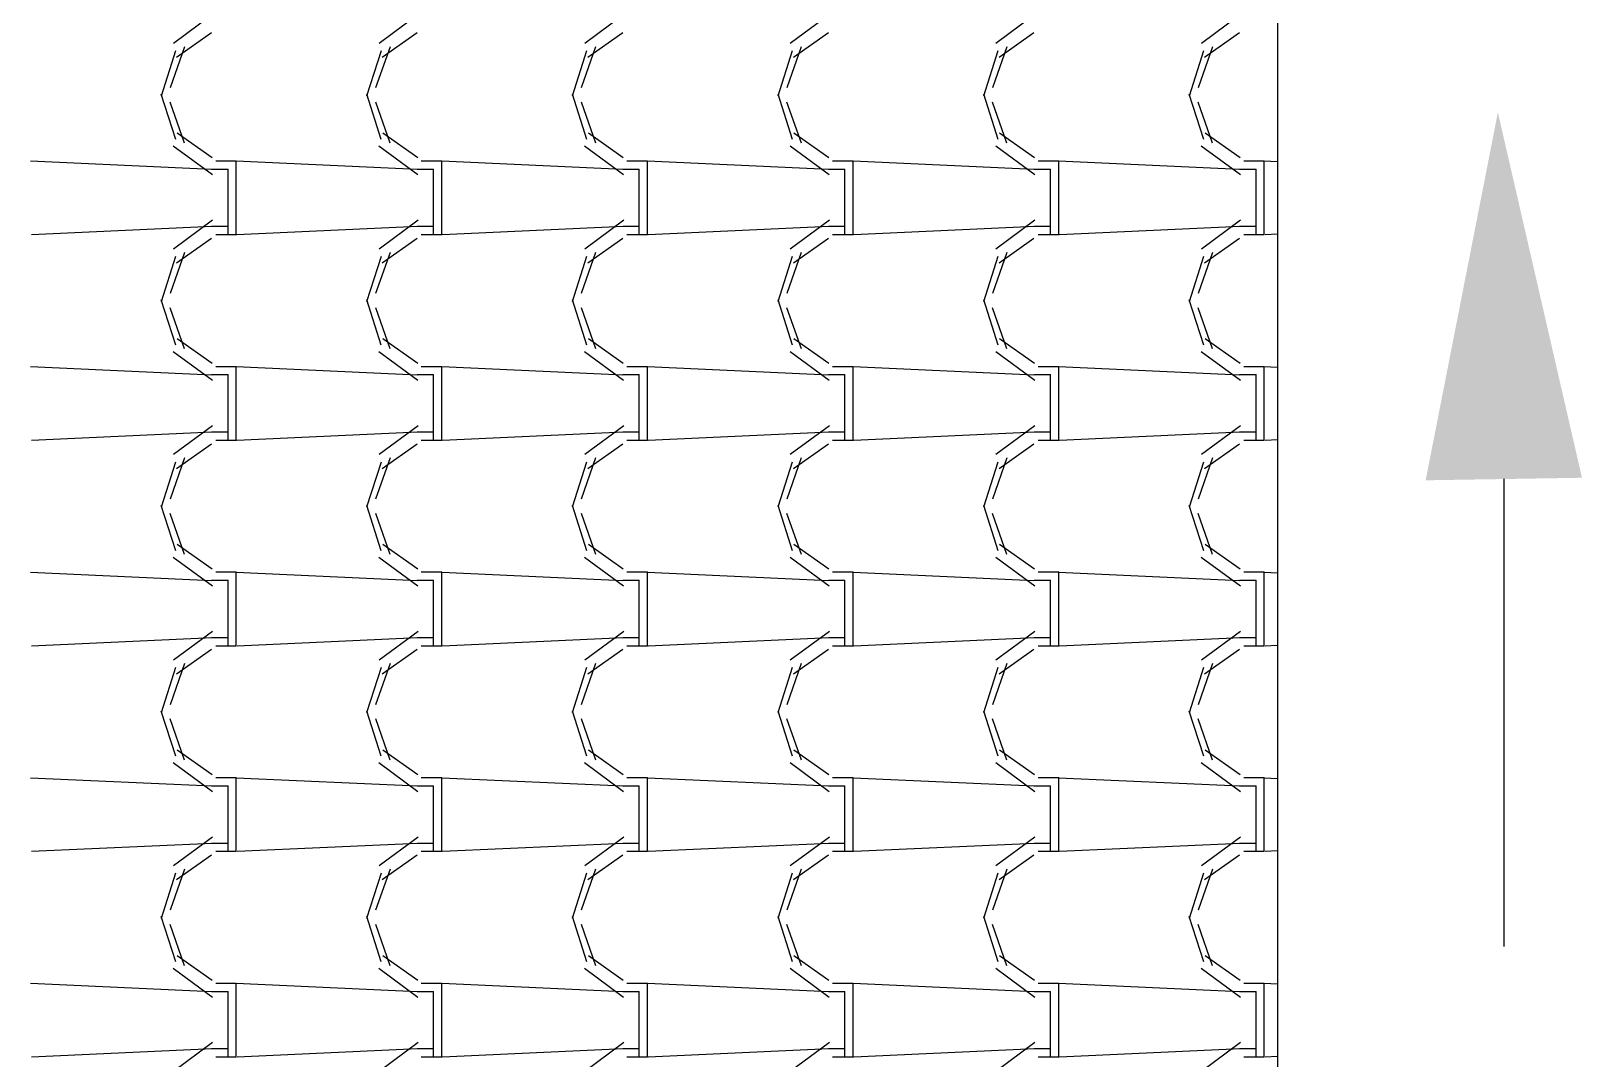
# Model space of a CAD drawing. Header units: millimetres. Extents: x -336 to -33, y -135 to 770.
# Drawn here: x -173.151 to -170.888, y 734.878 to 736.378 of the extents above; entities that cross this region are included whole.
import ezdxf

# ---------------------------------------------------------------- set-up
doc = ezdxf.new("R2010")
doc.units = ezdxf.units.MM
doc.header["$LTSCALE"] = 50
doc.header["$MEASUREMENT"] = 0
for name, color, linetype in [('-HIDRO', 8, 'CONTINUOUS'), ('AF', 5, 'CONTINUOUS'), ('TUBULAÇÃO_ESGOTO', 5, 'CONTINUOUS')]:
    doc.layers.add(name, color=color, linetype=linetype)

msp = doc.modelspace()

# ---------------------------------------------------------------- linework, layer by layer
at = {"layer": '-HIDRO', "linetype": 'Continuous'}
for p, q in [((-171.3324, 742.744), (-171.3324, 733.4466)), ((-172.8863, 736.4018), (-172.9433, 736.3598)), ((-172.5863, 736.4018), (-172.6433, 736.3598)), ((-172.2863, 736.4018), (-172.3433, 736.3598)), ((-171.9863, 736.4018), (-172.0433, 736.3598)), ((-171.6863, 736.4018), (-171.7433, 736.3598)), ((-171.3863, 736.4018), (-171.4433, 736.3598)), ((-172.8878, 736.3753), (-172.9388, 736.3393)), ((-172.5878, 736.3753), (-172.6388, 736.3393)), ((-172.2878, 736.3753), (-172.3388, 736.3392)), ((-171.9878, 736.3752), (-172.0388, 736.3392)), ((-171.6878, 736.3752), (-171.7388, 736.3392)), ((-171.3878, 736.3752), (-171.4388, 736.3392)), ((-172.9405, 736.3489), (-172.9615, 736.2829)), ((-172.9274, 736.3549), (-172.9484, 736.2949)), ((-172.6405, 736.3489), (-172.6615, 736.2829)), ((-172.6274, 736.3549), (-172.6484, 736.2949)), ((-172.3405, 736.3489), (-172.3615, 736.2829)), ((-172.3274, 736.3549), (-172.3484, 736.2949)), ((-172.0405, 736.3489), (-172.0615, 736.2829)), ((-172.0274, 736.3549), (-172.0484, 736.2949)), ((-171.7405, 736.3489), (-171.7615, 736.2829)), ((-171.7274, 736.3549), (-171.7484, 736.2949)), ((-171.4405, 736.3489), (-171.4615, 736.2829)), ((-171.4274, 736.3549), (-171.4484, 736.2949)), ((-172.9616, 736.2861), (-172.9406, 736.2201)), ((-172.9487, 736.2745), (-172.9277, 736.2145)), ((-172.6616, 736.2861), (-172.6406, 736.2201)), ((-172.6487, 736.2745), (-172.6277, 736.2145)), ((-172.3616, 736.2861), (-172.3406, 736.2201)), ((-172.3487, 736.2745), (-172.3277, 736.2145)), ((-172.0616, 736.2861), (-172.0406, 736.2201)), ((-172.0487, 736.2745), (-172.0277, 736.2145)), ((-171.7616, 736.2861), (-171.7406, 736.2201)), ((-171.7487, 736.2745), (-171.7277, 736.2145)), ((-171.4616, 736.2861), (-171.4406, 736.2201)), ((-171.4487, 736.2745), (-171.4277, 736.2145)), ((-172.938, 736.2291), (-172.887, 736.1931)), ((-172.638, 736.2291), (-172.587, 736.1931)), ((-172.338, 736.2291), (-172.287, 736.1931)), ((-172.038, 736.2291), (-171.987, 736.1931)), ((-171.738, 736.2291), (-171.687, 736.1931)), ((-171.438, 736.2291), (-171.387, 736.1931)), ((-172.9436, 736.2103), (-172.8866, 736.1683)), ((-172.6436, 736.2103), (-172.5866, 736.1683)), ((-172.3436, 736.2103), (-172.2866, 736.1683)), ((-172.0436, 736.2103), (-171.9866, 736.1683)), ((-171.7436, 736.2103), (-171.6866, 736.1683)), ((-171.4436, 736.2103), (-171.3866, 736.1683)), ((-172.8878, 736.1758), (-173.1518, 736.1878)), ((-172.8817, 736.1885), (-172.8517, 736.1885)), ((-172.5878, 736.1758), (-172.8518, 736.1878)), ((-172.8517, 736.0925), (-172.8517, 736.1885)), ((-172.5817, 736.1885), (-172.5517, 736.1885)), ((-172.2878, 736.1758), (-172.5518, 736.1878)), ((-172.5517, 736.0925), (-172.5517, 736.1885)), ((-172.2817, 736.1885), (-172.2517, 736.1885)), ((-171.9878, 736.1758), (-172.2518, 736.1878)), ((-172.2517, 736.0925), (-172.2517, 736.1885)), ((-171.9817, 736.1885), (-171.9517, 736.1885)), ((-171.6878, 736.1758), (-171.9518, 736.1878)), ((-171.9517, 736.0925), (-171.9517, 736.1885)), ((-171.6817, 736.1885), (-171.6517, 736.1885)), ((-171.3878, 736.1758), (-171.6518, 736.1878)), ((-171.6517, 736.0925), (-171.6517, 736.1885)), ((-171.3817, 736.1885), (-171.3517, 736.1885)), ((-171.3324, 736.1869), (-171.3518, 736.1878)), ((-171.3517, 736.0925), (-171.3517, 736.1885)), ((-172.8877, 736.1765), (-172.8637, 736.1765)), ((-172.8637, 736.0925), (-172.8637, 736.1765)), ((-172.5877, 736.1765), (-172.5637, 736.1765)), ((-172.5637, 736.0925), (-172.5637, 736.1765)), ((-172.2877, 736.1765), (-172.2637, 736.1765)), ((-172.2637, 736.0925), (-172.2637, 736.1765)), ((-171.9877, 736.1765), (-171.9637, 736.1765)), ((-171.9637, 736.0925), (-171.9637, 736.1765)), ((-171.6877, 736.1765), (-171.6637, 736.1765)), ((-171.6637, 736.0925), (-171.6637, 736.1765)), ((-171.3877, 736.1765), (-171.3637, 736.1765)), ((-171.3637, 736.0925), (-171.3637, 736.1765)), ((-172.8867, 736.0925), (-173.1507, 736.0805)), ((-172.8863, 736.1018), (-172.9433, 736.0598)), ((-172.8637, 736.0925), (-172.8877, 736.0925)), ((-172.8637, 736.0805), (-172.8637, 736.0925)), ((-172.8517, 736.0805), (-172.8517, 736.0925)), ((-172.5867, 736.0925), (-172.8507, 736.0805)), ((-172.5863, 736.1018), (-172.6433, 736.0598)), ((-172.5637, 736.0925), (-172.5877, 736.0925)), ((-172.5637, 736.0805), (-172.5637, 736.0925)), ((-172.5517, 736.0805), (-172.5517, 736.0925)), ((-172.2867, 736.0925), (-172.5507, 736.0805)), ((-172.2863, 736.1018), (-172.3433, 736.0598)), ((-172.2637, 736.0925), (-172.2877, 736.0925)), ((-172.2637, 736.0805), (-172.2637, 736.0925)), ((-172.2517, 736.0805), (-172.2517, 736.0925)), ((-171.9867, 736.0925), (-172.2507, 736.0805)), ((-171.9863, 736.1018), (-172.0433, 736.0598)), ((-171.9637, 736.0925), (-171.9877, 736.0925)), ((-171.9637, 736.0805), (-171.9637, 736.0925)), ((-171.9517, 736.0805), (-171.9517, 736.0925)), ((-171.6867, 736.0925), (-171.9507, 736.0805)), ((-171.6863, 736.1018), (-171.7433, 736.0598)), ((-171.6637, 736.0925), (-171.6877, 736.0925)), ((-171.6637, 736.0805), (-171.6637, 736.0925)), ((-171.6517, 736.0805), (-171.6517, 736.0925)), ((-171.3867, 736.0925), (-171.6507, 736.0805)), ((-171.3863, 736.1018), (-171.4433, 736.0598)), ((-171.3637, 736.0925), (-171.3877, 736.0925)), ((-171.3637, 736.0805), (-171.3637, 736.0925)), ((-171.3517, 736.0805), (-171.3517, 736.0925)), ((-172.8878, 736.0753), (-172.9388, 736.0393)), ((-172.8517, 736.0805), (-172.8817, 736.0805)), ((-172.5878, 736.0752), (-172.6388, 736.0392)), ((-172.5517, 736.0805), (-172.5817, 736.0805)), ((-172.2878, 736.0752), (-172.3388, 736.0392)), ((-172.2517, 736.0805), (-172.2817, 736.0805)), ((-171.9878, 736.0752), (-172.0388, 736.0392)), ((-171.9517, 736.0805), (-171.9817, 736.0805)), ((-171.6878, 736.0752), (-171.7388, 736.0392)), ((-171.6517, 736.0805), (-171.6817, 736.0805)), ((-171.3878, 736.0752), (-171.4388, 736.0392)), ((-171.3517, 736.0805), (-171.3817, 736.0805)), ((-171.3324, 736.0814), (-171.3507, 736.0805)), ((-172.9405, 736.0489), (-172.9615, 735.9829)), ((-172.9274, 736.0549), (-172.9484, 735.9949)), ((-172.6405, 736.0489), (-172.6615, 735.9829)), ((-172.6274, 736.0549), (-172.6484, 735.9949)), ((-172.3405, 736.0489), (-172.3615, 735.9829)), ((-172.3274, 736.0549), (-172.3484, 735.9949)), ((-172.0405, 736.0489), (-172.0615, 735.9829)), ((-172.0274, 736.0549), (-172.0484, 735.9949)), ((-171.7405, 736.0489), (-171.7615, 735.9829)), ((-171.7274, 736.0549), (-171.7484, 735.9949)), ((-171.4405, 736.0489), (-171.4615, 735.9829)), ((-171.4274, 736.0549), (-171.4484, 735.9949)), ((-172.9616, 735.9861), (-172.9406, 735.9201)), ((-172.9487, 735.9745), (-172.9277, 735.9145)), ((-172.6616, 735.9861), (-172.6406, 735.9201)), ((-172.6487, 735.9745), (-172.6277, 735.9145)), ((-172.3616, 735.9861), (-172.3406, 735.9201)), ((-172.3487, 735.9745), (-172.3277, 735.9145)), ((-172.0616, 735.9861), (-172.0406, 735.9201)), ((-172.0487, 735.9745), (-172.0277, 735.9145)), ((-171.7616, 735.9861), (-171.7406, 735.9201)), ((-171.7487, 735.9745), (-171.7277, 735.9145)), ((-171.4616, 735.9861), (-171.4406, 735.9201)), ((-171.4487, 735.9745), (-171.4277, 735.9145)), ((-172.9436, 735.9103), (-172.8866, 735.8683)), ((-172.938, 735.9291), (-172.887, 735.8931)), ((-172.6436, 735.9103), (-172.5866, 735.8683)), ((-172.638, 735.9291), (-172.587, 735.8931)), ((-172.3436, 735.9103), (-172.2866, 735.8683)), ((-172.338, 735.9291), (-172.287, 735.8931)), ((-172.0436, 735.9103), (-171.9866, 735.8683)), ((-172.038, 735.9291), (-171.987, 735.8931)), ((-171.7436, 735.9103), (-171.6866, 735.8683)), ((-171.738, 735.9291), (-171.687, 735.8931)), ((-171.4436, 735.9103), (-171.3866, 735.8683)), ((-171.438, 735.9291), (-171.387, 735.8931)), ((-172.8878, 735.8758), (-173.1518, 735.8878)), ((-172.8817, 735.8885), (-172.8517, 735.8885)), ((-172.5878, 735.8758), (-172.8518, 735.8878)), ((-172.8517, 735.7925), (-172.8517, 735.8885)), ((-172.5817, 735.8885), (-172.5517, 735.8885)), ((-172.2878, 735.8758), (-172.5518, 735.8878)), ((-172.5517, 735.7925), (-172.5517, 735.8885)), ((-172.2817, 735.8885), (-172.2517, 735.8885)), ((-171.9878, 735.8758), (-172.2518, 735.8878)), ((-172.2517, 735.7925), (-172.2517, 735.8885)), ((-171.9817, 735.8885), (-171.9517, 735.8885)), ((-171.6878, 735.8758), (-171.9518, 735.8878)), ((-171.9517, 735.7925), (-171.9517, 735.8885)), ((-171.6817, 735.8885), (-171.6517, 735.8885)), ((-171.3878, 735.8758), (-171.6518, 735.8878)), ((-171.6517, 735.7925), (-171.6517, 735.8885)), ((-171.3817, 735.8885), (-171.3517, 735.8885)), ((-171.3324, 735.8869), (-171.3518, 735.8878)), ((-171.3517, 735.7925), (-171.3517, 735.8885)), ((-172.8877, 735.8765), (-172.8637, 735.8765)), ((-172.8637, 735.7925), (-172.8637, 735.8765)), ((-172.5877, 735.8765), (-172.5637, 735.8765)), ((-172.5637, 735.7925), (-172.5637, 735.8765)), ((-172.2877, 735.8765), (-172.2637, 735.8765)), ((-172.2637, 735.7925), (-172.2637, 735.8765)), ((-171.9877, 735.8765), (-171.9637, 735.8765)), ((-171.9637, 735.7925), (-171.9637, 735.8765)), ((-171.6877, 735.8765), (-171.6637, 735.8765)), ((-171.6637, 735.7925), (-171.6637, 735.8765)), ((-171.3877, 735.8765), (-171.3637, 735.8765)), ((-171.3637, 735.7925), (-171.3637, 735.8765)), ((-172.8863, 735.8018), (-172.9433, 735.7598)), ((-172.5863, 735.8018), (-172.6433, 735.7598)), ((-172.2863, 735.8018), (-172.3433, 735.7598)), ((-171.9863, 735.8018), (-172.0433, 735.7598)), ((-171.6863, 735.8018), (-171.7433, 735.7598)), ((-171.3863, 735.8018), (-171.4433, 735.7598)), ((-172.8867, 735.7925), (-173.1507, 735.7805)), ((-172.8878, 735.7752), (-172.9388, 735.7392)), ((-172.8637, 735.7925), (-172.8877, 735.7925)), ((-172.8517, 735.7805), (-172.8817, 735.7805)), ((-172.8637, 735.7805), (-172.8637, 735.7925)), ((-172.8517, 735.7805), (-172.8517, 735.7925)), ((-172.5867, 735.7925), (-172.8507, 735.7805)), ((-172.5878, 735.7752), (-172.6388, 735.7392)), ((-172.5637, 735.7925), (-172.5877, 735.7925)), ((-172.5517, 735.7805), (-172.5817, 735.7805)), ((-172.5637, 735.7805), (-172.5637, 735.7925)), ((-172.5517, 735.7805), (-172.5517, 735.7925)), ((-172.2867, 735.7925), (-172.5507, 735.7805)), ((-172.2878, 735.7752), (-172.3388, 735.7392)), ((-172.2637, 735.7925), (-172.2877, 735.7925)), ((-172.2517, 735.7805), (-172.2817, 735.7805)), ((-172.2637, 735.7805), (-172.2637, 735.7925)), ((-172.2517, 735.7805), (-172.2517, 735.7925)), ((-171.9867, 735.7925), (-172.2507, 735.7805)), ((-171.9878, 735.7752), (-172.0388, 735.7392)), ((-171.9637, 735.7925), (-171.9877, 735.7925)), ((-171.9517, 735.7805), (-171.9817, 735.7805)), ((-171.9637, 735.7805), (-171.9637, 735.7925)), ((-171.9517, 735.7805), (-171.9517, 735.7925)), ((-171.6867, 735.7925), (-171.9507, 735.7805)), ((-171.6878, 735.7752), (-171.7388, 735.7392)), ((-171.6637, 735.7925), (-171.6877, 735.7925)), ((-171.6517, 735.7805), (-171.6817, 735.7805)), ((-171.6637, 735.7805), (-171.6637, 735.7925)), ((-171.6517, 735.7805), (-171.6517, 735.7925)), ((-171.3867, 735.7925), (-171.6507, 735.7805)), ((-171.3878, 735.7752), (-171.4388, 735.7392)), ((-171.3637, 735.7925), (-171.3877, 735.7925)), ((-171.3517, 735.7805), (-171.3817, 735.7805)), ((-171.3637, 735.7805), (-171.3637, 735.7925)), ((-171.3517, 735.7805), (-171.3517, 735.7925)), ((-171.3324, 735.7814), (-171.3507, 735.7805)), ((-172.9405, 735.7489), (-172.9615, 735.6829)), ((-172.9274, 735.7549), (-172.9484, 735.6949)), ((-172.6405, 735.7489), (-172.6615, 735.6829)), ((-172.6274, 735.7549), (-172.6484, 735.6949)), ((-172.3405, 735.7489), (-172.3615, 735.6829)), ((-172.3274, 735.7549), (-172.3484, 735.6949)), ((-172.0405, 735.7489), (-172.0615, 735.6829)), ((-172.0274, 735.7549), (-172.0484, 735.6949)), ((-171.7405, 735.7489), (-171.7615, 735.6829)), ((-171.7274, 735.7549), (-171.7484, 735.6949)), ((-171.4405, 735.7489), (-171.4615, 735.6829)), ((-171.4274, 735.7549), (-171.4484, 735.6949)), ((-172.9616, 735.6861), (-172.9406, 735.6201)), ((-172.6616, 735.6861), (-172.6406, 735.6201)), ((-172.3616, 735.6861), (-172.3406, 735.6201)), ((-172.0616, 735.6861), (-172.0406, 735.6201)), ((-171.7616, 735.6861), (-171.7406, 735.6201)), ((-171.4616, 735.6861), (-171.4406, 735.6201)), ((-172.9487, 735.6745), (-172.9277, 735.6145)), ((-172.6487, 735.6745), (-172.6277, 735.6145)), ((-172.3487, 735.6745), (-172.3277, 735.6145)), ((-172.0487, 735.6745), (-172.0277, 735.6145)), ((-171.7487, 735.6745), (-171.7277, 735.6145)), ((-171.4487, 735.6745), (-171.4277, 735.6145)), ((-172.938, 735.6291), (-172.887, 735.5931)), ((-172.638, 735.6291), (-172.587, 735.5931)), ((-172.338, 735.6291), (-172.287, 735.5931)), ((-172.038, 735.6291), (-171.987, 735.5931)), ((-171.738, 735.6291), (-171.687, 735.5931)), ((-171.438, 735.6291), (-171.387, 735.5931)), ((-172.9436, 735.6103), (-172.8866, 735.5683)), ((-172.6436, 735.6103), (-172.5866, 735.5683)), ((-172.3436, 735.6103), (-172.2866, 735.5683)), ((-172.0436, 735.6103), (-171.9866, 735.5683)), ((-171.7436, 735.6103), (-171.6866, 735.5683)), ((-171.4436, 735.6103), (-171.3866, 735.5683)), ((-172.8878, 735.5758), (-173.1518, 735.5878)), ((-172.8877, 735.5765), (-172.8637, 735.5765)), ((-172.8817, 735.5885), (-172.8517, 735.5885)), ((-172.8637, 735.4925), (-172.8637, 735.5765)), ((-172.5878, 735.5758), (-172.8518, 735.5878)), ((-172.8517, 735.4925), (-172.8517, 735.5885)), ((-172.5877, 735.5765), (-172.5637, 735.5765)), ((-172.5817, 735.5885), (-172.5517, 735.5885)), ((-172.5637, 735.4925), (-172.5637, 735.5765)), ((-172.2878, 735.5758), (-172.5518, 735.5878)), ((-172.5517, 735.4925), (-172.5517, 735.5885)), ((-172.2877, 735.5765), (-172.2637, 735.5765)), ((-172.2817, 735.5885), (-172.2517, 735.5885)), ((-172.2637, 735.4925), (-172.2637, 735.5765)), ((-171.9878, 735.5758), (-172.2518, 735.5878)), ((-172.2517, 735.4925), (-172.2517, 735.5885)), ((-171.9877, 735.5765), (-171.9637, 735.5765)), ((-171.9817, 735.5885), (-171.9517, 735.5885)), ((-171.9637, 735.4925), (-171.9637, 735.5765)), ((-171.6878, 735.5758), (-171.9518, 735.5878)), ((-171.9517, 735.4925), (-171.9517, 735.5885)), ((-171.6877, 735.5765), (-171.6637, 735.5765)), ((-171.6817, 735.5885), (-171.6517, 735.5885)), ((-171.6637, 735.4925), (-171.6637, 735.5765)), ((-171.3878, 735.5758), (-171.6518, 735.5878)), ((-171.6517, 735.4925), (-171.6517, 735.5885)), ((-171.3877, 735.5765), (-171.3637, 735.5765)), ((-171.3817, 735.5885), (-171.3517, 735.5885)), ((-171.3637, 735.4925), (-171.3637, 735.5765)), ((-171.3324, 735.5869), (-171.3518, 735.5878)), ((-171.3517, 735.4925), (-171.3517, 735.5885)), ((-172.8863, 735.5018), (-172.9433, 735.4598)), ((-172.5863, 735.5018), (-172.6433, 735.4598)), ((-172.2863, 735.5018), (-172.3433, 735.4598)), ((-171.9863, 735.5018), (-172.0433, 735.4598)), ((-171.6863, 735.5018), (-171.7433, 735.4598)), ((-171.3863, 735.5018), (-171.4433, 735.4598)), ((-172.8866, 735.4925), (-173.1506, 735.4805)), ((-172.8637, 735.4925), (-172.8877, 735.4925)), ((-172.8517, 735.4805), (-172.8817, 735.4805)), ((-172.8637, 735.4805), (-172.8637, 735.4925)), ((-172.8517, 735.4805), (-172.8517, 735.4925)), ((-172.5866, 735.4925), (-172.8506, 735.4805)), ((-172.5637, 735.4925), (-172.5877, 735.4925)), ((-172.5517, 735.4805), (-172.5817, 735.4805)), ((-172.5637, 735.4805), (-172.5637, 735.4925)), ((-172.5517, 735.4805), (-172.5517, 735.4925)), ((-172.2866, 735.4925), (-172.5506, 735.4805)), ((-172.2637, 735.4925), (-172.2877, 735.4925)), ((-172.2517, 735.4805), (-172.2817, 735.4805)), ((-172.2637, 735.4805), (-172.2637, 735.4925)), ((-172.2517, 735.4805), (-172.2517, 735.4925)), ((-171.9866, 735.4925), (-172.2506, 735.4805)), ((-171.9637, 735.4925), (-171.9877, 735.4925)), ((-171.9517, 735.4805), (-171.9817, 735.4805)), ((-171.9637, 735.4805), (-171.9637, 735.4925)), ((-171.9517, 735.4805), (-171.9517, 735.4925)), ((-171.6866, 735.4925), (-171.9506, 735.4805)), ((-171.6637, 735.4925), (-171.6877, 735.4925)), ((-171.6517, 735.4805), (-171.6817, 735.4805)), ((-171.6637, 735.4805), (-171.6637, 735.4925)), ((-171.6517, 735.4805), (-171.6517, 735.4925)), ((-171.3866, 735.4925), (-171.6506, 735.4805)), ((-171.3637, 735.4925), (-171.3877, 735.4925)), ((-171.3517, 735.4805), (-171.3817, 735.4805)), ((-171.3637, 735.4805), (-171.3637, 735.4925)), ((-171.3517, 735.4805), (-171.3517, 735.4925)), ((-171.3324, 735.4814), (-171.3506, 735.4805)), ((-172.9274, 735.4549), (-172.9484, 735.3949)), ((-172.8878, 735.4752), (-172.9388, 735.4392)), ((-172.6274, 735.4549), (-172.6484, 735.3949)), ((-172.5878, 735.4752), (-172.6388, 735.4392)), ((-172.3274, 735.4549), (-172.3484, 735.3949)), ((-172.2878, 735.4752), (-172.3388, 735.4392)), ((-172.0274, 735.4549), (-172.0484, 735.3949)), ((-171.9878, 735.4752), (-172.0388, 735.4392)), ((-171.7274, 735.4549), (-171.7484, 735.3949)), ((-171.6878, 735.4752), (-171.7388, 735.4392)), ((-171.4274, 735.4549), (-171.4484, 735.3949)), ((-171.3878, 735.4752), (-171.4388, 735.4392)), ((-172.9405, 735.4489), (-172.9615, 735.3829)), ((-172.6405, 735.4489), (-172.6615, 735.3829)), ((-172.3405, 735.4489), (-172.3615, 735.3829)), ((-172.0405, 735.4489), (-172.0615, 735.3829)), ((-171.7405, 735.4489), (-171.7615, 735.3829)), ((-171.4405, 735.4489), (-171.4615, 735.3829)), ((-172.9616, 735.3861), (-172.9406, 735.3201)), ((-172.6616, 735.3861), (-172.6406, 735.3201)), ((-172.3616, 735.3861), (-172.3406, 735.3201)), ((-172.0616, 735.3861), (-172.0406, 735.3201)), ((-171.7616, 735.3861), (-171.7406, 735.3201)), ((-171.4616, 735.3861), (-171.4406, 735.3201)), ((-172.9487, 735.3745), (-172.9277, 735.3145)), ((-172.6487, 735.3745), (-172.6277, 735.3145)), ((-172.3487, 735.3745), (-172.3277, 735.3145)), ((-172.0487, 735.3745), (-172.0277, 735.3145)), ((-171.7487, 735.3745), (-171.7277, 735.3145)), ((-171.4487, 735.3745), (-171.4277, 735.3145)), ((-172.938, 735.3291), (-172.887, 735.2931)), ((-172.638, 735.3291), (-172.587, 735.2931)), ((-172.338, 735.3291), (-172.287, 735.2931)), ((-172.038, 735.3291), (-171.987, 735.2931)), ((-171.738, 735.3291), (-171.687, 735.2931)), ((-171.438, 735.3291), (-171.387, 735.2931)), ((-172.9436, 735.3103), (-172.8866, 735.2683)), ((-172.6436, 735.3103), (-172.5866, 735.2683)), ((-172.3436, 735.3103), (-172.2866, 735.2683)), ((-172.0436, 735.3103), (-171.9866, 735.2683)), ((-171.7436, 735.3103), (-171.6866, 735.2683)), ((-171.4436, 735.3103), (-171.3866, 735.2683)), ((-172.8878, 735.2758), (-173.1518, 735.2878)), ((-172.8877, 735.2765), (-172.8637, 735.2765)), ((-172.8817, 735.2885), (-172.8517, 735.2885)), ((-172.8637, 735.1925), (-172.8637, 735.2765)), ((-172.5878, 735.2758), (-172.8518, 735.2878)), ((-172.8517, 735.1925), (-172.8517, 735.2885)), ((-172.5877, 735.2765), (-172.5637, 735.2765)), ((-172.5817, 735.2885), (-172.5517, 735.2885)), ((-172.5637, 735.1925), (-172.5637, 735.2765)), ((-172.2878, 735.2758), (-172.5518, 735.2878)), ((-172.5517, 735.1925), (-172.5517, 735.2885)), ((-172.2877, 735.2765), (-172.2637, 735.2765)), ((-172.2817, 735.2885), (-172.2517, 735.2885)), ((-172.2637, 735.1925), (-172.2637, 735.2765)), ((-171.9878, 735.2758), (-172.2518, 735.2878)), ((-172.2517, 735.1925), (-172.2517, 735.2885)), ((-171.9877, 735.2765), (-171.9637, 735.2765)), ((-171.9817, 735.2885), (-171.9517, 735.2885)), ((-171.9637, 735.1925), (-171.9637, 735.2765)), ((-171.6878, 735.2758), (-171.9518, 735.2878)), ((-171.9517, 735.1925), (-171.9517, 735.2885)), ((-171.6877, 735.2765), (-171.6637, 735.2765)), ((-171.6817, 735.2885), (-171.6517, 735.2885)), ((-171.6637, 735.1925), (-171.6637, 735.2765)), ((-171.3878, 735.2758), (-171.6518, 735.2878)), ((-171.6517, 735.1925), (-171.6517, 735.2885)), ((-171.3877, 735.2765), (-171.3637, 735.2765)), ((-171.3817, 735.2885), (-171.3517, 735.2885)), ((-171.3637, 735.1925), (-171.3637, 735.2765)), ((-171.3324, 735.2869), (-171.3518, 735.2878)), ((-171.3517, 735.1925), (-171.3517, 735.2885)), ((-172.8866, 735.1925), (-173.1506, 735.1805)), ((-172.8863, 735.2018), (-172.9433, 735.1598)), ((-172.8637, 735.1925), (-172.8877, 735.1925)), ((-172.8637, 735.1805), (-172.8637, 735.1925)), ((-172.8517, 735.1805), (-172.8517, 735.1925)), ((-172.5866, 735.1925), (-172.8506, 735.1805)), ((-172.5863, 735.2018), (-172.6433, 735.1598)), ((-172.5637, 735.1925), (-172.5877, 735.1925)), ((-172.5637, 735.1805), (-172.5637, 735.1925)), ((-172.5517, 735.1805), (-172.5517, 735.1925)), ((-172.2866, 735.1925), (-172.5506, 735.1805)), ((-172.2863, 735.2018), (-172.3433, 735.1598)), ((-172.2637, 735.1925), (-172.2877, 735.1925)), ((-172.2637, 735.1805), (-172.2637, 735.1925)), ((-172.2517, 735.1805), (-172.2517, 735.1925)), ((-171.9866, 735.1925), (-172.2506, 735.1805)), ((-171.9863, 735.2018), (-172.0433, 735.1598)), ((-171.9637, 735.1925), (-171.9877, 735.1925)), ((-171.9637, 735.1805), (-171.9637, 735.1925)), ((-171.9517, 735.1805), (-171.9517, 735.1925)), ((-171.6866, 735.1925), (-171.9506, 735.1805)), ((-171.6863, 735.2018), (-171.7433, 735.1598)), ((-171.6637, 735.1925), (-171.6877, 735.1925)), ((-171.6637, 735.1805), (-171.6637, 735.1925)), ((-171.6517, 735.1805), (-171.6517, 735.1925)), ((-171.3866, 735.1925), (-171.6506, 735.1805)), ((-171.3863, 735.2018), (-171.4433, 735.1598)), ((-171.3637, 735.1925), (-171.3877, 735.1925)), ((-171.3637, 735.1805), (-171.3637, 735.1925)), ((-171.3517, 735.1805), (-171.3517, 735.1925)), ((-172.8878, 735.1752), (-172.9388, 735.1392)), ((-172.8517, 735.1805), (-172.8817, 735.1805)), ((-172.5878, 735.1752), (-172.6388, 735.1392)), ((-172.5517, 735.1805), (-172.5817, 735.1805)), ((-172.2878, 735.1752), (-172.3388, 735.1392)), ((-172.2517, 735.1805), (-172.2817, 735.1805)), ((-171.9878, 735.1752), (-172.0388, 735.1392)), ((-171.9517, 735.1805), (-171.9817, 735.1805)), ((-171.6878, 735.1752), (-171.7388, 735.1392)), ((-171.6517, 735.1805), (-171.6817, 735.1805)), ((-171.3878, 735.1752), (-171.4388, 735.1392)), ((-171.3517, 735.1805), (-171.3817, 735.1805)), ((-171.3324, 735.1814), (-171.3506, 735.1805)), ((-172.9405, 735.1489), (-172.9615, 735.0829)), ((-172.9274, 735.1549), (-172.9484, 735.0949)), ((-172.6405, 735.1489), (-172.6615, 735.0829)), ((-172.6274, 735.1549), (-172.6484, 735.0949)), ((-172.3405, 735.1489), (-172.3615, 735.0829)), ((-172.3274, 735.1549), (-172.3484, 735.0949)), ((-172.0405, 735.1489), (-172.0615, 735.0829)), ((-172.0274, 735.1549), (-172.0484, 735.0949)), ((-171.7405, 735.1489), (-171.7615, 735.0829)), ((-171.7274, 735.1549), (-171.7484, 735.0949)), ((-171.4405, 735.1489), (-171.4615, 735.0829)), ((-171.4274, 735.1549), (-171.4484, 735.0949)), ((-172.9616, 735.0861), (-172.9406, 735.0201)), ((-172.9487, 735.0745), (-172.9277, 735.0145)), ((-172.6616, 735.0861), (-172.6406, 735.0201)), ((-172.6487, 735.0745), (-172.6277, 735.0145)), ((-172.3616, 735.0861), (-172.3406, 735.0201)), ((-172.3487, 735.0745), (-172.3277, 735.0145)), ((-172.0616, 735.0861), (-172.0406, 735.0201)), ((-172.0487, 735.0745), (-172.0277, 735.0145)), ((-171.7616, 735.0861), (-171.7406, 735.0201)), ((-171.7487, 735.0745), (-171.7277, 735.0145)), ((-171.4616, 735.0861), (-171.4406, 735.0201)), ((-171.4487, 735.0745), (-171.4277, 735.0145)), ((-172.938, 735.0291), (-172.887, 734.9931)), ((-172.638, 735.0291), (-172.587, 734.9931)), ((-172.338, 735.0291), (-172.287, 734.9931)), ((-172.038, 735.0291), (-171.987, 734.9931)), ((-171.738, 735.0291), (-171.687, 734.9931)), ((-171.438, 735.0291), (-171.387, 734.9931)), ((-172.9436, 735.0103), (-172.8866, 734.9683)), ((-172.6436, 735.0103), (-172.5866, 734.9683)), ((-172.3436, 735.0103), (-172.2866, 734.9683)), ((-172.0436, 735.0103), (-171.9866, 734.9683)), ((-171.7436, 735.0103), (-171.6866, 734.9683)), ((-171.4436, 735.0103), (-171.3866, 734.9683)), ((-172.8878, 734.9758), (-173.1518, 734.9878)), ((-172.8817, 734.9885), (-172.8517, 734.9885)), ((-172.5878, 734.9758), (-172.8518, 734.9878)), ((-172.8517, 734.8925), (-172.8517, 734.9885)), ((-172.5817, 734.9885), (-172.5517, 734.9885)), ((-172.2878, 734.9758), (-172.5518, 734.9878)), ((-172.5517, 734.8925), (-172.5517, 734.9885)), ((-172.2817, 734.9885), (-172.2517, 734.9885)), ((-171.9878, 734.9758), (-172.2518, 734.9878)), ((-172.2517, 734.8925), (-172.2517, 734.9885)), ((-171.9817, 734.9885), (-171.9517, 734.9885)), ((-171.6878, 734.9758), (-171.9518, 734.9878)), ((-171.9517, 734.8925), (-171.9517, 734.9885)), ((-171.6817, 734.9885), (-171.6517, 734.9885)), ((-171.3878, 734.9758), (-171.6518, 734.9878)), ((-171.6517, 734.8925), (-171.6517, 734.9885)), ((-171.3817, 734.9885), (-171.3517, 734.9885)), ((-171.3324, 734.9869), (-171.3518, 734.9878)), ((-171.3517, 734.8925), (-171.3517, 734.9885)), ((-172.8877, 734.9765), (-172.8637, 734.9765)), ((-172.8637, 734.8925), (-172.8637, 734.9765)), ((-172.5877, 734.9765), (-172.5637, 734.9765)), ((-172.5637, 734.8925), (-172.5637, 734.9765)), ((-172.2877, 734.9765), (-172.2637, 734.9765)), ((-172.2637, 734.8925), (-172.2637, 734.9765)), ((-171.9877, 734.9765), (-171.9637, 734.9765)), ((-171.9637, 734.8925), (-171.9637, 734.9765)), ((-171.6877, 734.9765), (-171.6637, 734.9765)), ((-171.6637, 734.8925), (-171.6637, 734.9765)), ((-171.3877, 734.9765), (-171.3637, 734.9765)), ((-171.3637, 734.8925), (-171.3637, 734.9765)), ((-172.8866, 734.8925), (-173.1506, 734.8805)), ((-172.8863, 734.9018), (-172.9433, 734.8598)), ((-172.8637, 734.8925), (-172.8877, 734.8925)), ((-172.8637, 734.8805), (-172.8637, 734.8925)), ((-172.8517, 734.8805), (-172.8517, 734.8925)), ((-172.5866, 734.8925), (-172.8506, 734.8805)), ((-172.5863, 734.9018), (-172.6433, 734.8598)), ((-172.5637, 734.8925), (-172.5877, 734.8925)), ((-172.5637, 734.8805), (-172.5637, 734.8925)), ((-172.5517, 734.8805), (-172.5517, 734.8925)), ((-172.2866, 734.8925), (-172.5506, 734.8805)), ((-172.2863, 734.9018), (-172.3433, 734.8598)), ((-172.2637, 734.8925), (-172.2877, 734.8925)), ((-172.2637, 734.8805), (-172.2637, 734.8925)), ((-172.2517, 734.8805), (-172.2517, 734.8925)), ((-171.9866, 734.8925), (-172.2506, 734.8805)), ((-171.9863, 734.9018), (-172.0433, 734.8598)), ((-171.9637, 734.8925), (-171.9877, 734.8925)), ((-171.9637, 734.8805), (-171.9637, 734.8925)), ((-171.9517, 734.8805), (-171.9517, 734.8925)), ((-171.6866, 734.8925), (-171.9506, 734.8805)), ((-171.6863, 734.9018), (-171.7433, 734.8598)), ((-171.6637, 734.8925), (-171.6877, 734.8925)), ((-171.6637, 734.8805), (-171.6637, 734.8925)), ((-171.6517, 734.8805), (-171.6517, 734.8925)), ((-171.3866, 734.8925), (-171.6506, 734.8805)), ((-171.3863, 734.9018), (-171.4433, 734.8598)), ((-171.3637, 734.8925), (-171.3877, 734.8925)), ((-171.3637, 734.8805), (-171.3637, 734.8925)), ((-171.3517, 734.8805), (-171.3517, 734.8925)), ((-172.8517, 734.8805), (-172.8817, 734.8805)), ((-172.5517, 734.8805), (-172.5817, 734.8805)), ((-172.2517, 734.8805), (-172.2817, 734.8805)), ((-171.9517, 734.8805), (-171.9817, 734.8805)), ((-171.6517, 734.8805), (-171.6817, 734.8805)), ((-171.3517, 734.8805), (-171.3817, 734.8805)), ((-171.3324, 734.8814), (-171.3506, 734.8805))]:
    msp.add_line(p, q, dxfattribs=at)
at = {"layer": 'AF'}
msp.add_line((-171.0022, 735.7242), (-171.0022, 735.0422), dxfattribs=at)
at = {"layer": 'TUBULAÇÃO_ESGOTO'}
msp.add_solid([(-171.0109, 736.2592), (-170.8882, 735.726), (-171.1163, 735.7223)], dxfattribs=at)

doc.saveas('drawing.dxf')
